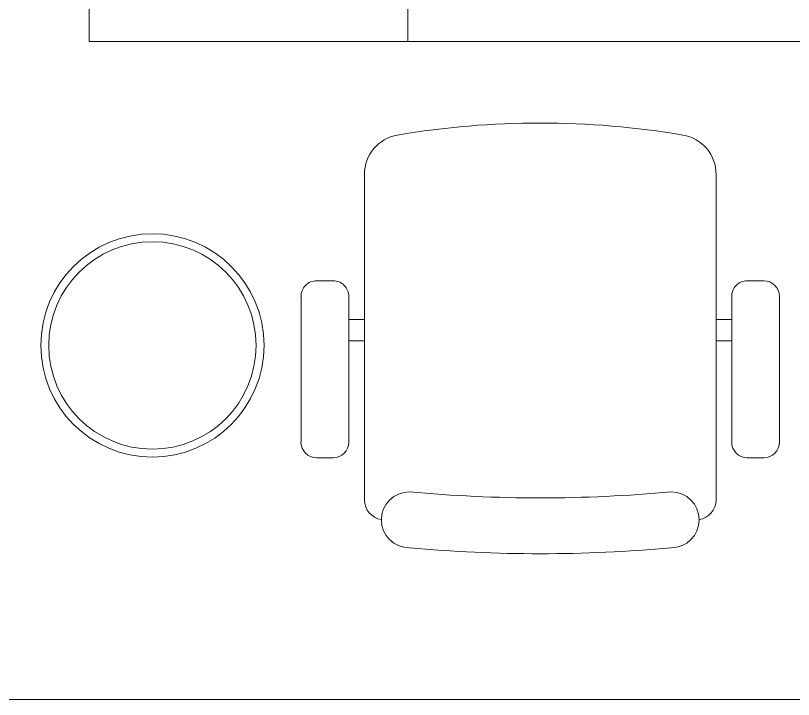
# Model space of a CAD drawing. Extents: x -234346 to 58427, y -132654 to -82394.
# Drawn here: x -99057 to -98081, y -97393 to -96535 of the extents above; entities that cross this region are included whole.
import ezdxf

# ---------------------------------------------------------------- set-up
doc = ezdxf.new("R2010")
doc.units = 0
doc.header["$LTSCALE"] = 8
doc.linetypes.add('HIDDEN', pattern=[9.525, 6.35, -3.175])
doc.layers.get('0').update_dxf_attribs({"color": 9, "lineweight": 5})
for name, color, linetype, lineweight in [('72_EGR_EQP_TAG', 9, 'Continuous', 5), ('LOADING', 9, 'Continuous', 5), ('NEW Wall', 9, 'Continuous', 5), ('Walls', 9, 'Continuous', 5)]:
    doc.layers.add(name, color=color, linetype=linetype, lineweight=lineweight)

# ---------------------------------------------------------------- blocks, each defined once
blk = doc.blocks.new('WM00001-P')
at = {"layer": 'LOADING'}
for radius in [0.14, 0.13]:
    blk.add_circle((0, 0), radius, dxfattribs=at)
blk = doc.blocks.new('*X17')
for p, q in [((5, 3), (5, 3)), ((5, 3), (5, 3)), ((5, 3), (5, 3)), ((5, 3), (5, 3)), ((5, 3), (5, 3)), ((5, 3), (5, 3)), ((5, 3), (5, 3)), ((5, 3), (5, 3)), ((5, 3), (5, 3)), ((5, 3), (5, 3)), ((5, 3), (5, 3)), ((5, 3), (5, 3)), ((5, 3), (5, 3)), ((5, 3), (5, 3)), ((5, 3), (5, 3)), ((5, 3), (5, 3)), ((5, 3), (5, 3)), ((5, 3), (5, 3)), ((5, 3), (5, 3)), ((5, 3), (5, 3)), ((5, 3), (5, 3)), ((5, 3), (5, 3)), ((5, 3), (5, 3)), ((5, 3), (5, 3)), ((5, 3), (5, 3)), ((5, 3), (5, 3)), ((5, 3), (5, 3)), ((5, 3), (5, 3)), ((5, 3), (5, 3)), ((5, 3), (5, 3)), ((5, 3), (5, 3)), ((5, 3), (5, 3)), ((5, 3), (5, 3)), ((5, 3), (5, 3)), ((5, 3), (5, 3)), ((5, 3), (5, 3)), ((5, 3), (5, 3)), ((5, 3), (5, 3)), ((5, 3), (5, 3)), ((5, 3), (5, 3)), ((5, 3), (5, 3)), ((5, 3), (5, 3)), ((5, 3), (5, 3)), ((5, 3), (5, 3)), ((5, 3), (5, 3)), ((5, 3), (5, 3)), ((5, 3), (5, 3)), ((5, 3), (5, 3)), ((5, 3), (5, 3)), ((5, 3), (5, 3)), ((5, 3), (5, 3)), ((5, 3), (5, 3)), ((5, 3), (5, 3)), ((5, 3), (5, 3)), ((5, 3), (5, 3)), ((5, 3), (5, 3)), ((5, 3), (5, 3)), ((5, 3), (5, 3)), ((5, 3), (5, 3)), ((5, 3), (5, 3)), ((5, 3), (5, 3)), ((5, 3), (5, 3)), ((5, 3), (5, 3)), ((5, 3), (5, 3)), ((5, 3), (5, 3)), ((5, 3), (5, 3)), ((6, 3), (5, 3)), ((5, 3), (5, 3)), ((6, 3), (5, 3)), ((5, 3), (5, 3)), ((6, 3), (5, 3)), ((5, 3), (5, 3)), ((6, 3), (5, 3)), ((5, 3), (5, 3)), ((5, 3), (5, 3)), ((5, 3), (5, 3)), ((5, 3), (5, 3)), ((5, 3), (5, 3)), ((5, 3), (5, 3)), ((5, 3), (5, 3)), ((5, 3), (5, 3)), ((5, 3), (5, 3)), ((5, 3), (5, 3)), ((5, 3), (5, 3)), ((5, 3), (5, 3)), ((5, 3), (5, 3)), ((5, 3), (5, 3)), ((5, 3), (5, 3)), ((5, 3), (5, 3)), ((5, 3), (5, 3)), ((5, 3), (5, 3)), ((5, 3), (5, 3)), ((5, 3), (5, 3)), ((5, 3), (5, 3)), ((5, 3), (5, 3)), ((5, 3), (5, 3)), ((6, 3), (6, 3)), ((6, 3), (6, 3)), ((6, 3), (6, 3)), ((6, 3), (6, 3)), ((6, 3), (6, 3)), ((6, 3), (6, 3)), ((6, 3), (6, 3)), ((6, 3), (6, 3)), ((6, 3), (6, 3)), ((6, 3), (6, 3)), ((6, 3), (6, 3)), ((6, 3), (6, 3)), ((6, 3), (6, 3)), ((6, 3), (6, 3)), ((6, 3), (6, 3)), ((6, 3), (6, 3)), ((6, 3), (6, 3)), ((6, 3), (6, 3)), ((6, 3), (6, 3)), ((6, 3), (6, 3)), ((6, 3), (6, 3)), ((6, 3), (6, 3)), ((6, 3), (6, 3)), ((6, 3), (6, 3)), ((6, 3), (6, 3)), ((6, 3), (6, 3)), ((6, 3), (6, 3)), ((6, 3), (6, 3)), ((6, 3), (6, 3)), ((6, 3), (6, 3)), ((6, 3), (6, 3)), ((6, 3), (6, 3)), ((6, 3), (6, 3)), ((6, 3), (6, 3)), ((6, 3), (6, 3)), ((6, 3), (6, 3)), ((6, 3), (6, 3)), ((6, 3), (6, 3)), ((6, 3), (6, 3)), ((6, 3), (6, 3)), ((6, 3), (6, 3)), ((6, 3), (6, 3)), ((6, 3), (6, 3)), ((6, 3), (6, 3)), ((6, 3), (6, 3)), ((6, 3), (6, 3)), ((6, 3), (6, 3)), ((6, 3), (6, 3)), ((6, 3), (6, 3)), ((6, 3), (6, 3)), ((6, 3), (6, 3)), ((6, 3), (6, 3)), ((6, 3), (6, 3)), ((6, 3), (6, 3)), ((6, 3), (6, 3)), ((6, 3), (6, 3)), ((6, 3), (6, 3)), ((6, 3), (6, 3)), ((6, 3), (6, 3)), ((6, 3), (6, 3)), ((6, 3), (6, 3)), ((6, 3), (6, 3)), ((6, 3), (6, 3)), ((6, 3), (6, 3)), ((6, 3), (6, 3)), ((6, 3), (6, 3)), ((6, 3), (6, 3)), ((6, 3), (6, 3)), ((6, 3), (6, 3)), ((6, 3), (6, 3)), ((6, 3), (6, 3)), ((6, 3), (6, 3)), ((6, 3), (6, 3)), ((6, 3), (6, 3)), ((6, 3), (6, 3)), ((6, 3), (6, 3)), ((6, 3), (6, 3)), ((6, 3), (6, 3)), ((6, 3), (6, 3)), ((6, 3), (6, 3)), ((6, 3), (6, 3)), ((6, 3), (6, 3)), ((6, 3), (6, 3)), ((6, 3), (6, 3)), ((6, 3), (6, 3)), ((6, 3), (6, 3)), ((6, 3), (6, 3)), ((6, 3), (6, 3)), ((6, 3), (6, 3)), ((6, 3), (6, 3)), ((6, 3), (6, 3)), ((6, 3), (6, 3)), ((6, 3), (6, 3)), ((6, 3), (6, 3)), ((6, 3), (6, 3)), ((6, 3), (6, 3)), ((6, 3), (6, 3)), ((6, 3), (6, 3)), ((6, 3), (6, 3)), ((6, 3), (6, 3)), ((6, 3), (6, 3)), ((6, 3), (6, 3)), ((6, 3), (6, 3)), ((6, 3), (6, 3)), ((6, 3), (6, 3)), ((6, 3), (6, 3)), ((6, 3), (6, 3)), ((6, 3), (6, 3)), ((6, 3), (6, 3)), ((6, 3), (6, 3)), ((6, 3), (6, 3)), ((6, 3), (6, 3)), ((6, 3), (6, 3)), ((6, 3), (6, 3)), ((6, 3), (6, 3)), ((6, 3), (6, 3)), ((6, 3), (6, 3)), ((6, 3), (6, 3)), ((6, 3), (6, 3)), ((6, 3), (6, 3)), ((6, 3), (6, 3)), ((6, 3), (6, 3)), ((6, 3), (6, 3)), ((6, 3), (6, 3)), ((6, 3), (6, 3)), ((6, 3), (6, 3)), ((6, 3), (6, 3)), ((6, 3), (6, 3)), ((6, 3), (6, 3)), ((6, 3), (6, 3)), ((6, 3), (6, 3)), ((6, 3), (6, 3)), ((6, 3), (6, 3)), ((6, 3), (6, 3)), ((6, 3), (6, 3)), ((6, 3), (6, 3)), ((6, 3), (6, 3)), ((6, 3), (6, 3)), ((6, 3), (6, 3)), ((6, 3), (6, 3)), ((6, 3), (6, 3)), ((6, 3), (6, 3)), ((6, 3), (6, 3)), ((6, 3), (6, 3)), ((6, 3), (6, 3)), ((6, 3), (6, 3)), ((6, 3), (6, 3)), ((6, 3), (6, 3)), ((6, 3), (6, 3)), ((6, 3), (6, 3)), ((6, 3), (6, 3)), ((6, 3), (6, 3)), ((6, 3), (6, 3)), ((6, 3), (6, 3)), ((6, 3), (6, 3)), ((6, 3), (6, 3)), ((6, 3), (6, 3)), ((6, 3), (6, 3)), ((6, 3), (6, 3)), ((6, 3), (6, 3)), ((6, 3), (6, 3)), ((6, 3), (6, 3)), ((6, 3), (6, 3)), ((6, 3), (6, 3)), ((6, 3), (6, 3)), ((6, 3), (6, 3)), ((6, 3), (6, 3)), ((6, 3), (6, 3)), ((6, 3), (6, 3)), ((6, 3), (6, 3)), ((6, 3), (6, 3)), ((6, 3), (6, 3)), ((6, 3), (6, 3)), ((6, 3), (6, 3)), ((6, 3), (6, 3)), ((6, 3), (6, 3)), ((6, 3), (6, 3)), ((6, 3), (6, 3)), ((6, 3), (6, 3)), ((6, 3), (6, 3)), ((6, 3), (6, 3)), ((6, 3), (6, 3)), ((6, 3), (6, 3)), ((6, 3), (6, 3)), ((6, 3), (6, 3)), ((6, 3), (6, 3)), ((6, 3), (6, 3)), ((6, 3), (6, 3)), ((6, 3), (6, 3)), ((6, 3), (6, 3)), ((6, 3), (6, 3)), ((6, 3), (6, 3)), ((6, 3), (6, 3)), ((6, 3), (6, 3)), ((6, 3), (6, 3)), ((6, 3), (6, 3)), ((6, 3), (6, 3)), ((6, 3), (6, 3)), ((6, 3), (6, 3)), ((6, 3), (6, 3)), ((6, 3), (6, 3)), ((6, 3), (6, 3)), ((6, 3), (6, 3)), ((6, 3), (6, 3)), ((6, 3), (5, 3)), ((6, 3), (5, 3)), ((6, 3), (5, 3)), ((6, 3), (5, 3)), ((6, 3), (5, 3)), ((6, 3), (6, 3)), ((6, 3), (6, 3)), ((6, 3), (6, 3)), ((6, 3), (6, 3)), ((6, 3), (6, 3)), ((6, 3), (6, 3)), ((6, 3), (6, 3)), ((6, 3), (6, 3)), ((6, 3), (6, 3)), ((6, 3), (6, 3)), ((6, 3), (6, 3)), ((6, 3), (6, 3)), ((6, 3), (6, 3)), ((6, 3), (6, 3)), ((6, 3), (6, 3)), ((6, 3), (6, 3)), ((6, 3), (6, 3)), ((6, 3), (6, 3)), ((6, 3), (6, 3)), ((6, 3), (6, 3)), ((6, 3), (6, 3)), ((6, 3), (6, 3)), ((6, 3), (6, 3)), ((6, 3), (6, 3)), ((6, 3), (6, 3)), ((6, 3), (6, 3)), ((6, 3), (6, 3)), ((6, 3), (6, 3)), ((6, 3), (6, 3)), ((6, 3), (6, 3)), ((6, 3), (6, 3)), ((6, 3), (6, 3)), ((6, 3), (6, 3)), ((6, 3), (6, 3)), ((6, 3), (6, 3)), ((6, 3), (6, 3)), ((6, 3), (6, 3)), ((6, 3), (6, 3)), ((6, 3), (6, 3)), ((6, 3), (6, 3)), ((6, 3), (6, 3)), ((6, 3), (6, 3)), ((6, 3), (6, 3)), ((6, 3), (6, 3)), ((6, 3), (6, 3)), ((6, 3), (6, 3)), ((6, 3), (6, 3)), ((6, 3), (6, 3)), ((6, 3), (6, 3)), ((6, 3), (6, 3)), ((6, 3), (6, 3)), ((6, 3), (6, 3)), ((6, 3), (6, 3)), ((6, 3), (6, 3)), ((6, 3), (6, 3)), ((6, 3), (6, 3)), ((6, 3), (6, 3)), ((6, 3), (6, 3)), ((6, 3), (6, 3)), ((6, 3), (6, 3)), ((6, 3), (6, 3)), ((6, 3), (6, 3)), ((6, 3), (6, 3)), ((6, 3), (6, 3)), ((6, 3), (6, 3)), ((6, 3), (6, 3)), ((6, 3), (6, 3)), ((6, 3), (6, 3)), ((6, 3), (6, 3)), ((6, 3), (6, 3)), ((6, 3), (6, 3)), ((6, 3), (6, 3)), ((6, 3), (6, 3)), ((6, 3), (6, 3)), ((6, 3), (6, 3)), ((6, 3), (6, 3)), ((6, 3), (6, 3)), ((6, 3), (6, 3)), ((6, 3), (6, 3)), ((6, 3), (6, 3)), ((6, 3), (6, 3)), ((6, 3), (6, 3)), ((6, 3), (6, 3)), ((6, 3), (6, 3)), ((6, 3), (6, 3)), ((6, 3), (6, 3)), ((6, 3), (6, 3)), ((6, 3), (6, 3)), ((6, 3), (6, 3)), ((6, 3), (6, 3)), ((6, 3), (6, 3)), ((6, 3), (6, 3)), ((6, 3), (6, 3)), ((6, 3), (6, 3)), ((6, 3), (6, 3)), ((6, 3), (6, 3)), ((6, 3), (6, 3)), ((6, 3), (6, 3)), ((6, 3), (6, 3)), ((6, 3), (6, 3)), ((6, 3), (6, 3)), ((6, 3), (6, 3)), ((6, 3), (6, 3)), ((6, 3), (6, 3)), ((6, 3), (6, 3)), ((6, 3), (6, 3)), ((6, 3), (6, 3)), ((6, 3), (6, 3)), ((6, 3), (6, 3)), ((6, 3), (6, 3)), ((6, 3), (6, 3)), ((6, 3), (6, 3)), ((6, 3), (6, 3)), ((6, 3), (6, 3)), ((6, 3), (6, 3)), ((6, 3), (6, 3)), ((6, 3), (6, 3)), ((6, 3), (6, 3)), ((6, 3), (6, 3)), ((6, 3), (6, 3)), ((6, 3), (6, 3)), ((6, 3), (6, 3)), ((6, 3), (6, 3)), ((6, 3), (6, 3)), ((6, 3), (6, 3)), ((6, 3), (6, 3)), ((6, 3), (6, 3)), ((6, 3), (6, 3)), ((6, 3), (6, 3)), ((6, 3), (6, 3)), ((6, 3), (6, 3)), ((6, 3), (6, 3)), ((6, 3), (6, 3)), ((6, 3), (6, 3)), ((6, 3), (6, 3)), ((6, 3), (6, 3)), ((6, 3), (6, 3)), ((6, 3), (6, 3)), ((6, 3), (6, 3)), ((6, 3), (6, 3)), ((6, 3), (6, 3)), ((6, 3), (6, 3)), ((6, 3), (6, 3)), ((6, 3), (6, 3)), ((6, 3), (6, 3)), ((6, 3), (6, 3)), ((6, 3), (6, 3)), ((6, 3), (6, 3)), ((6, 3), (6, 3)), ((6, 3), (6, 3)), ((6, 3), (6, 3)), ((6, 3), (6, 3)), ((6, 3), (6, 3)), ((6, 3), (6, 3)), ((6, 3), (6, 3)), ((6, 3), (6, 3)), ((6, 3), (6, 3)), ((6, 3), (6, 3)), ((6, 3), (6, 3)), ((6, 3), (6, 3)), ((6, 3), (6, 3)), ((6, 3), (6, 3)), ((6, 3), (6, 3)), ((6, 3), (6, 3)), ((6, 3), (6, 3)), ((6, 3), (6, 3)), ((6, 3), (6, 3)), ((6, 3), (6, 3)), ((6, 3), (6, 3)), ((6, 3), (6, 3)), ((6, 3), (6, 3)), ((6, 3), (6, 3)), ((6, 3), (6, 3)), ((6, 3), (6, 3)), ((6, 3), (6, 3)), ((6, 3), (6, 3)), ((6, 3), (6, 3)), ((6, 3), (6, 3)), ((6, 3), (6, 3)), ((6, 3), (6, 3)), ((6, 3), (6, 3)), ((6, 3), (6, 3)), ((6, 3), (6, 3)), ((6, 3), (6, 3)), ((6, 3), (6, 3)), ((6, 3), (6, 3)), ((6, 3), (6, 3)), ((6, 3), (6, 3)), ((6, 3), (6, 3)), ((6, 3), (6, 3)), ((6, 3), (6, 3)), ((6, 3), (6, 3)), ((6, 3), (6, 3)), ((6, 3), (6, 3)), ((6, 3), (6, 3)), ((6, 3), (6, 3)), ((6, 3), (6, 3)), ((6, 3), (6, 3)), ((6, 3), (6, 3)), ((6, 3), (6, 3)), ((6, 3), (6, 3)), ((6, 3), (6, 3)), ((6, 3), (6, 3)), ((6, 3), (6, 3)), ((6, 3), (6, 3)), ((6, 3), (6, 3)), ((6, 3), (6, 3)), ((6, 3), (6, 3)), ((6, 3), (6, 3)), ((6, 3), (6, 3)), ((6, 3), (6, 3)), ((6, 3), (6, 3)), ((6, 3), (6, 3)), ((6, 3), (6, 3)), ((6, 3), (6, 3)), ((6, 3), (6, 3)), ((6, 3), (6, 3)), ((6, 3), (6, 3)), ((6, 3), (6, 3)), ((6, 3), (6, 3)), ((6, 3), (6, 3)), ((6, 3), (6, 3)), ((6, 3), (6, 3)), ((6, 3), (6, 3)), ((6, 3), (6, 3)), ((6, 3), (6, 3)), ((6, 3), (6, 3)), ((6, 3), (6, 3)), ((6, 3), (6, 3)), ((6, 3), (6, 3)), ((6, 3), (6, 3)), ((6, 3), (6, 3)), ((6, 3), (6, 3)), ((6, 3), (6, 3)), ((6, 3), (6, 3)), ((6, 3), (6, 3)), ((6, 3), (6, 3)), ((6, 3), (6, 3)), ((6, 3), (6, 3)), ((6, 3), (6, 3)), ((6, 3), (6, 3)), ((6, 3), (6, 3)), ((6, 3), (6, 3)), ((6, 3), (6, 3)), ((6, 3), (6, 3)), ((6, 3), (6, 3)), ((6, 3), (6, 3)), ((6, 3), (6, 3)), ((6, 3), (6, 3)), ((6, 3), (6, 3)), ((6, 3), (6, 3)), ((6, 3), (6, 3)), ((6, 3), (6, 3)), ((6, 3), (6, 3)), ((6, 3), (6, 3)), ((6, 3), (6, 3)), ((6, 3), (6, 3)), ((6, 3), (6, 3)), ((6, 3), (6, 3)), ((6, 3), (6, 3)), ((6, 3), (6, 3)), ((6, 3), (6, 3)), ((6, 3), (6, 3)), ((6, 3), (6, 3)), ((6, 3), (6, 3)), ((6, 3), (6, 3)), ((6, 3), (6, 3)), ((6, 3), (6, 3)), ((6, 3), (6, 3)), ((6, 3), (6, 3)), ((6, 3), (6, 3)), ((6, 3), (6, 3)), ((6, 3), (6, 3)), ((6, 3), (6, 3)), ((6, 3), (6, 3)), ((6, 3), (6, 3)), ((6, 3), (6, 3)), ((6, 3), (6, 3)), ((6, 3), (6, 3)), ((6, 3), (6, 3)), ((6, 3), (6, 3)), ((6, 3), (6, 3)), ((6, 3), (6, 3)), ((6, 3), (6, 3)), ((6, 3), (6, 3)), ((6, 3), (6, 3)), ((6, 3), (6, 3)), ((6, 3), (6, 3)), ((6, 3), (6, 3)), ((6, 3), (6, 3)), ((6, 3), (6, 3)), ((6, 3), (6, 3)), ((6, 3), (6, 3)), ((6, 3), (6, 3)), ((6, 3), (6, 3)), ((6, 3), (6, 3)), ((6, 3), (6, 3)), ((6, 3), (6, 3)), ((6, 3), (6, 3)), ((6, 3), (6, 3)), ((6, 3), (6, 3)), ((6, 3), (6, 3)), ((6, 3), (6, 3)), ((6, 3), (6, 3)), ((6, 3), (6, 3)), ((6, 3), (6, 3)), ((6, 3), (6, 3)), ((6, 3), (6, 3)), ((6, 3), (6, 3)), ((6, 3), (6, 3)), ((6, 3), (6, 3)), ((6, 3), (6, 3)), ((6, 3), (6, 3)), ((6, 3), (6, 3)), ((6, 3), (6, 3)), ((6, 3), (6, 3)), ((6, 3), (6, 3))]:
    blk.add_line(p, q)
blk = doc.blocks.new('*X18')
for p, q in [((13, 1), (13, 1)), ((13, 1), (13, 1)), ((13, 1), (13, 1)), ((13, 1), (13, 1)), ((13, 1), (13, 1)), ((13, 1), (13, 1)), ((13, 1), (13, 1)), ((13, 1), (13, 1)), ((13, 1), (13, 1)), ((13, 1), (13, 1)), ((13, 1), (13, 1)), ((13, 1), (13, 1)), ((13, 1), (13, 1)), ((13, 1), (13, 1)), ((13, 1), (13, 1)), ((13, 1), (14, 1)), ((13, 1), (14, 1)), ((13, 1), (14, 1)), ((13, 1), (13, 1)), ((13, 1), (13, 1)), ((13, 1), (13, 1)), ((13, 1), (13, 1)), ((13, 1), (13, 1)), ((13, 1), (13, 1)), ((13, 1), (13, 1)), ((13, 1), (13, 1)), ((13, 1), (13, 1)), ((13, 1), (13, 1)), ((13, 1), (13, 1)), ((13, 1), (13, 1)), ((13, 1), (13, 1)), ((13, 1), (13, 1)), ((13, 1), (13, 1)), ((13, 1), (13, 1)), ((13, 1), (13, 1)), ((13, 1), (13, 1)), ((13, 1), (13, 1)), ((13, 1), (13, 1)), ((13, 1), (13, 1)), ((13, 1), (13, 1)), ((13, 1), (13, 1)), ((13, 1), (13, 1)), ((13, 1), (13, 1)), ((13, 1), (13, 1)), ((13, 1), (13, 1)), ((13, 1), (13, 1)), ((13, 1), (13, 1)), ((13, 1), (13, 1)), ((13, 1), (13, 1)), ((13, 1), (13, 1)), ((13, 1), (13, 1)), ((13, 1), (13, 1)), ((13, 1), (13, 1)), ((13, 1), (13, 1)), ((13, 1), (13, 1)), ((13, 1), (13, 1)), ((13, 1), (13, 1)), ((13, 1), (13, 1)), ((13, 1), (13, 1)), ((13, 1), (13, 1)), ((13, 1), (13, 1)), ((13, 1), (13, 1)), ((13, 1), (13, 1)), ((13, 1), (13, 1)), ((13, 1), (13, 1)), ((13, 1), (13, 1)), ((13, 1), (13, 1)), ((13, 1), (13, 1)), ((13, 1), (13, 1)), ((13, 1), (13, 1)), ((13, 1), (13, 1)), ((13, 1), (13, 1)), ((13, 1), (13, 1)), ((13, 1), (13, 1)), ((13, 1), (13, 1)), ((13, 1), (13, 1)), ((13, 1), (13, 1)), ((13, 1), (13, 1)), ((13, 1), (13, 1)), ((13, 1), (13, 1)), ((13, 1), (13, 1)), ((13, 1), (13, 1)), ((13, 1), (13, 1)), ((13, 1), (13, 1)), ((13, 1), (13, 1)), ((13, 1), (13, 1)), ((13, 1), (13, 1)), ((13, 1), (13, 1)), ((13, 1), (13, 1)), ((13, 1), (13, 1)), ((13, 1), (13, 1)), ((13, 1), (13, 1)), ((13, 1), (13, 1)), ((13, 1), (13, 1)), ((13, 1), (13, 1)), ((13, 1), (13, 1)), ((13, 1), (13, 1)), ((13, 1), (13, 1)), ((13, 1), (13, 1)), ((13, 1), (13, 1)), ((13, 1), (13, 1)), ((13, 1), (13, 1)), ((13, 1), (13, 1)), ((13, 1), (13, 1)), ((13, 1), (13, 1)), ((13, 1), (13, 1)), ((13, 1), (13, 1)), ((13, 1), (13, 1)), ((13, 1), (13, 1)), ((13, 1), (13, 1)), ((13, 1), (13, 1)), ((13, 1), (13, 1)), ((13, 1), (13, 1)), ((13, 1), (13, 1)), ((13, 1), (13, 1)), ((13, 1), (13, 1)), ((13, 1), (13, 1)), ((13, 1), (13, 1)), ((13, 1), (13, 1)), ((13, 1), (13, 1)), ((13, 1), (13, 1)), ((13, 1), (13, 1)), ((13, 1), (13, 1)), ((13, 1), (14, 1)), ((13, 0), (13, 0)), ((13, 0), (13, 0)), ((13, 0), (13, 0)), ((13, 0), (13, 0)), ((13, 0), (13, 0)), ((13, 0), (13, 0)), ((13, 0), (13, 0)), ((13, 0), (13, 0)), ((13, 0), (13, 0)), ((13, 0), (13, 0)), ((13, 0), (13, 0)), ((13, 0), (13, 0)), ((13, 0), (13, 0)), ((13, 0), (13, 0)), ((13, 0), (13, 0)), ((13, 0), (13, 0)), ((13, 0), (13, 0)), ((13, 0), (13, 0)), ((13, 0), (13, 0)), ((13, 0), (13, 0)), ((13, 0), (13, 0)), ((13, 0), (13, 0)), ((13, 0), (13, 0)), ((13, 0), (13, 0)), ((13, 0), (13, 0)), ((13, 0), (13, 0)), ((13, 0), (13, 0)), ((13, 0), (13, 0)), ((13, 0), (13, 0)), ((13, 0), (13, 0)), ((13, 0), (13, 0)), ((13, 0), (13, 0)), ((13, 0), (13, 0)), ((13, 0), (13, 0)), ((13, 0), (13, 0)), ((13, 0), (13, 0)), ((13, 0), (13, 0)), ((13, 0), (13, 0)), ((13, 0), (13, 0)), ((13, 0), (13, 0)), ((13, 0), (13, 0)), ((13, 0), (13, 0)), ((13, 0), (13, 0)), ((13, 0), (13, 0)), ((13, 0), (13, 0)), ((13, 0), (13, 0)), ((13, 0), (13, 0)), ((13, 0), (13, 0)), ((13, 0), (14, 0)), ((13, 0), (14, 0)), ((13, 0), (13, 0)), ((13, 0), (14, 0)), ((14, 1), (14, 1)), ((14, 1), (14, 1)), ((14, 1), (14, 1)), ((14, 1), (14, 1)), ((14, 1), (14, 1)), ((14, 1), (14, 1)), ((14, 1), (14, 1)), ((14, 1), (14, 1)), ((14, 1), (14, 1)), ((14, 1), (14, 1)), ((14, 1), (14, 1)), ((14, 1), (14, 1)), ((14, 1), (14, 1)), ((14, 1), (14, 1)), ((14, 1), (14, 1)), ((14, 1), (14, 1)), ((14, 1), (14, 1)), ((14, 1), (14, 1)), ((14, 1), (14, 1)), ((14, 1), (14, 1)), ((14, 1), (14, 1)), ((14, 1), (14, 1)), ((14, 1), (14, 1)), ((14, 1), (14, 1)), ((14, 1), (14, 1)), ((14, 1), (14, 1)), ((14, 1), (14, 1)), ((14, 1), (14, 1)), ((14, 1), (14, 1)), ((14, 1), (14, 1)), ((14, 1), (14, 1)), ((14, 1), (14, 1)), ((14, 1), (14, 1)), ((14, 1), (14, 1)), ((14, 1), (14, 1)), ((14, 1), (14, 1)), ((14, 1), (14, 1)), ((14, 1), (14, 1)), ((14, 1), (14, 1)), ((14, 1), (14, 1)), ((14, 1), (14, 1)), ((14, 1), (14, 1)), ((14, 1), (14, 1)), ((14, 1), (14, 1)), ((14, 1), (14, 1)), ((14, 1), (14, 1)), ((14, 1), (14, 1)), ((14, 1), (14, 1)), ((14, 1), (14, 1)), ((14, 1), (14, 1)), ((14, 1), (14, 1)), ((14, 1), (14, 1)), ((14, 1), (14, 1)), ((14, 1), (14, 1)), ((14, 1), (14, 1)), ((14, 1), (14, 1)), ((14, 1), (14, 1)), ((14, 1), (14, 1)), ((14, 1), (14, 1)), ((14, 1), (14, 1)), ((14, 1), (14, 1)), ((14, 1), (14, 1)), ((14, 1), (14, 1)), ((14, 1), (14, 1)), ((14, 1), (14, 1)), ((14, 1), (14, 1)), ((14, 1), (14, 1)), ((14, 1), (14, 1)), ((14, 1), (14, 1)), ((14, 1), (14, 1)), ((14, 1), (14, 1)), ((14, 1), (14, 1)), ((14, 1), (14, 1)), ((14, 1), (14, 1)), ((14, 1), (14, 1)), ((14, 1), (14, 1)), ((14, 1), (14, 1)), ((14, 1), (14, 1)), ((14, 1), (14, 1)), ((14, 1), (14, 1)), ((14, 1), (14, 1)), ((14, 1), (14, 1)), ((14, 1), (14, 1)), ((14, 1), (14, 1)), ((14, 1), (14, 1)), ((14, 1), (14, 1)), ((14, 1), (14, 1)), ((14, 1), (14, 1)), ((14, 1), (14, 1)), ((14, 1), (14, 1)), ((14, 1), (14, 1)), ((14, 1), (14, 1)), ((14, 1), (14, 1)), ((14, 1), (14, 1)), ((14, 0), (14, 0)), ((14, 0), (14, 0)), ((14, 0), (14, 0)), ((14, 0), (14, 0)), ((14, 0), (14, 0)), ((14, 0), (14, 0)), ((14, 0), (14, 0)), ((14, 0), (14, 0)), ((14, 0), (14, 0)), ((14, 0), (14, 0)), ((14, 0), (14, 0)), ((14, 0), (14, 0)), ((14, 0), (14, 0)), ((14, 0), (14, 0)), ((14, 0), (14, 0)), ((14, 0), (14, 0)), ((14, 0), (14, 0)), ((14, 0), (14, 0)), ((14, 0), (14, 0)), ((14, 0), (14, 0)), ((14, 0), (14, 0)), ((14, 0), (14, 0)), ((14, 0), (14, 0)), ((14, 0), (14, 0)), ((14, 0), (14, 0)), ((14, 0), (14, 0)), ((14, 0), (14, 0)), ((14, 0), (14, 0)), ((14, 0), (14, 0)), ((14, 0), (14, 0)), ((14, 0), (14, 0)), ((14, 0), (14, 0)), ((14, 0), (14, 0)), ((14, 0), (14, 0)), ((14, 0), (14, 0)), ((14, 0), (14, 0)), ((14, 0), (14, 0)), ((14, 0), (14, 0)), ((14, 0), (14, 0)), ((14, 0), (14, 0)), ((14, 0), (14, 0)), ((14, 0), (14, 0)), ((14, 0), (14, 0)), ((14, 0), (14, 0)), ((14, 0), (14, 0)), ((14, 0), (14, 0)), ((14, 0), (14, 0)), ((14, 0), (14, 0)), ((13, 0), (13, 0)), ((13, 0), (14, 0)), ((13, 0), (13, 0)), ((13, 0), (14, 0)), ((13, 0), (13, 0)), ((13, 0), (14, 0)), ((13, 0), (13, 0)), ((13, 0), (13, 0)), ((13, 0), (13, 0)), ((13, 0), (13, 0)), ((13, 0), (14, 0)), ((13, 0), (13, 0)), ((13, 0), (14, 0)), ((13, 0), (13, 0)), ((13, 0), (14, 0)), ((13, 0), (13, 0)), ((13, 0), (14, 0)), ((13, 0), (13, 0)), ((13, 0), (14, 0)), ((13, 0), (13, 0)), ((13, 0), (14, 0)), ((13, 0), (13, 0)), ((13, 0), (14, 0)), ((13, 0), (13, 0)), ((13, 0), (13, 0)), ((13, 0), (13, 0)), ((13, 0), (14, 0)), ((13, 0), (13, 0)), ((13, 0), (14, 0)), ((13, 0), (13, 0)), ((13, 0), (14, 0)), ((13, 0), (13, 0)), ((13, 0), (14, 0)), ((13, 0), (13, 0)), ((13, 0), (13, 0)), ((13, 0), (13, 0)), ((13, 0), (13, 0)), ((13, 0), (13, 0)), ((13, 0), (13, 0)), ((13, 0), (13, 0)), ((13, 0), (13, 0)), ((13, 0), (13, 0)), ((13, 0), (13, 0)), ((13, 0), (13, 0)), ((13, 0), (13, 0)), ((13, 0), (13, 0)), ((13, 0), (13, 0)), ((13, 0), (13, 0)), ((13, 0), (13, 0)), ((13, 0), (13, 0)), ((13, 0), (13, 0)), ((13, 0), (13, 0)), ((13, 0), (13, 0)), ((13, 0), (13, 0)), ((13, 0), (13, 0)), ((13, 0), (13, 0)), ((13, 0), (13, 0)), ((13, 0), (13, 0)), ((13, 0), (13, 0)), ((13, 0), (13, 0)), ((13, 0), (13, 0)), ((13, 0), (13, 0)), ((13, 0), (13, 0)), ((13, 0), (13, 0)), ((13, -1), (13, -1)), ((13, -1), (13, -1)), ((13, -1), (13, -1)), ((13, -1), (13, -1)), ((13, -1), (13, -1)), ((13, -1), (14, -1)), ((13, -1), (13, -1)), ((14, 0), (14, 0)), ((14, 0), (14, 0)), ((14, 0), (14, 0)), ((14, 0), (14, 0)), ((14, 0), (14, 0)), ((14, 0), (14, 0)), ((14, 0), (14, 0)), ((14, 0), (14, 0)), ((14, 0), (14, 0)), ((14, 0), (14, 0)), ((14, 0), (14, 0)), ((14, 0), (14, 0)), ((14, 0), (14, 0)), ((14, 0), (14, 0)), ((14, 0), (14, 0)), ((13, 0), (14, 0)), ((14, 0), (14, 0)), ((14, 0), (14, 0)), ((14, 0), (14, 0)), ((14, 0), (14, 0)), ((14, 0), (14, 0)), ((14, 0), (14, 0)), ((14, 0), (14, 0)), ((14, 0), (14, 0)), ((14, 0), (14, 0)), ((14, 0), (14, 0)), ((14, 0), (14, 0)), ((14, 0), (14, 0)), ((14, 0), (14, 0)), ((14, 0), (14, 0)), ((14, 0), (14, 0)), ((14, 0), (14, 0)), ((14, 0), (14, 0)), ((14, 0), (14, 0)), ((14, 0), (14, 0)), ((14, 0), (14, 0)), ((14, 0), (14, 0)), ((14, 0), (14, 0)), ((14, 0), (14, 0)), ((14, 0), (14, 0)), ((14, 0), (14, 0)), ((14, 0), (14, 0)), ((14, 0), (14, 0)), ((14, 0), (14, 0)), ((14, 0), (14, 0)), ((14, 0), (14, 0)), ((14, 0), (14, 0)), ((14, 0), (14, 0)), ((14, 0), (14, 0)), ((14, 0), (14, 0)), ((14, -1), (14, -1)), ((14, -1), (14, -1)), ((14, -1), (14, -1)), ((14, -1), (14, -1)), ((14, -1), (14, -1))]:
    blk.add_line(p, q)
blk = doc.blocks.new('GF21018-P')
for p, q in [((-0.2207, 0.47563), (-0.2207, 0.0675)), ((0.22049, 0.47563), (0.22049, 0.0675)), ((-0.2806, 0.34221), (-0.25983, 0.34221)), ((0.25963, 0.34221), (0.2804, 0.34221)), ((-0.30021, 0.32259), (-0.30021, 0.14)), ((-0.24021, 0.32259), (-0.24021, 0.14)), ((0.24001, 0.32259), (0.24001, 0.14)), ((0.30001, 0.32259), (0.30001, 0.14)), ((-0.24021, 0.29372), (-0.2207, 0.29372)), ((0.22049, 0.29372), (0.24001, 0.29372)), ((-0.24021, 0.26708), (-0.2207, 0.26708)), ((0.22049, 0.26708), (0.24001, 0.26708)), ((-0.2806, 0.12039), (-0.25983, 0.12039)), ((0.25963, 0.12039), (0.2804, 0.12039))]:
    blk.add_line(p, q)
for points in [[(0.24001, 0.29372), (0.24001, 0.29372), (0.24001, 0.29372), (0.24001, 0.29372), (0.24001, 0.29372), (0.24001, 0.29372), (0.24001, 0.29372), (0.24001, 0.29372), (0.24001, 0.29372), (0.24001, 0.29372), (0.24001, 0.29372), (0.24001, 0.29372), (0.24001, 0.29372), (0.24001, 0.29372), (0.24001, 0.29372), (0.24001, 0.29372), (0.24001, 0.29372), (0.24001, 0.29372), (0.24001, 0.29372), (0.24001, 0.29372), (0.24001, 0.29372), (0.24001, 0.29372), (0.24001, 0.29372), (0.24001, 0.29372), (0.24001, 0.29372), (0.24001, 0.29372), (0.24001, 0.29372), (0.24001, 0.29372), (0.24001, 0.29372), (0.24001, 0.29372), (0.24001, 0.29372), (0.24001, 0.29372), (0.24001, 0.29372), (0.24001, 0.29372), (0.24001, 0.29372), (0.24001, 0.29372), (0.24001, 0.29372), (0.24001, 0.29372), (0.24001, 0.29372), (0.24001, 0.29372), (0.24001, 0.29372), (0.24001, 0.29372), (0.24001, 0.29372), (0.24001, 0.29372), (0.24001, 0.29372), (0.24001, 0.29372), (0.24001, 0.29372), (0.24001, 0.29372), (0.24001, 0.29372), (0.24001, 0.29372), (0.24001, 0.29372), (0.24001, 0.29372), (0.24001, 0.29372), (0.24001, 0.29372), (0.24001, 0.29372), (0.24001, 0.29372), (0.24001, 0.29372), (0.24001, 0.29372), (0.24001, 0.29372), (0.24001, 0.29372), (0.24001, 0.29372), (0.24001, 0.29372), (0.24001, 0.29372), (0.24001, 0.29372), (0.24001, 0.29372), (0.24001, 0.29372), (0.24001, 0.29372), (0.24001, 0.29372), (0.24001, 0.29372), (0.24001, 0.29372), (0.24001, 0.29372), (0.24001, 0.29372), (0.24001, 0.29372), (0.24001, 0.29372), (0.24001, 0.29372), (0.24001, 0.29372), (0.24001, 0.29372), (0.24001, 0.29372), (0.24001, 0.29372), (0.24001, 0.29372), (0.24001, 0.29372), (0.24001, 0.29372), (0.24001, 0.29372), (0.24001, 0.29372), (0.24001, 0.29372), (0.24001, 0.29372), (0.24001, 0.29372), (0.24001, 0.29372), (0.24001, 0.29372), (0.24001, 0.29372), (0.24001, 0.29372), (0.24001, 0.29372), (0.24001, 0.29372), (0.24001, 0.29372), (0.24001, 0.29372), (0.24001, 0.29372), (0.24001, 0.29372), (0.24001, 0.29372), (0.24001, 0.29372), (0.24001, 0.29372), (0.24001, 0.29372), (0.24001, 0.29372), (0.24001, 0.29372), (0.24001, 0.29372), (0.24001, 0.29372), (0.24001, 0.29372), (0.24001, 0.29372), (0.24001, 0.29372), (0.24001, 0.29372), (0.24001, 0.29372), (0.24001, 0.29372), (0.24001, 0.29372), (0.24001, 0.29372), (0.24001, 0.29372), (0.24001, 0.29372), (0.24001, 0.29372), (0.24001, 0.29372), (0.24001, 0.29372), (0.24001, 0.29372), (0.24001, 0.29372), (0.24001, 0.29372), (0.24001, 0.29372), (0.24001, 0.29372), (0.24001, 0.29372), (0.24001, 0.29372), (0.24001, 0.29372), (0.24001, 0.29372), (0.24001, 0.29372), (0.24001, 0.29372), (0.24001, 0.29372), (0.24001, 0.29372), (0.24001, 0.29372), (0.24001, 0.29372), (0.24001, 0.29372), (0.24001, 0.29372), (0.24001, 0.29372), (0.24001, 0.29372), (0.24001, 0.29372), (0.24001, 0.29372), (0.24001, 0.29372), (0.24001, 0.29372), (0.24001, 0.29372), (0.24001, 0.29372), (0.24001, 0.29372), (0.24001, 0.29372), (0.24001, 0.29372), (0.24001, 0.29372), (0.24001, 0.29372), (0.24001, 0.29372), (0.24001, 0.29372), (0.24001, 0.29372), (0.24001, 0.29372), (0.24001, 0.29372), (0.24001, 0.29372), (0.24001, 0.29372), (0.24001, 0.29372), (0.24001, 0.29372), (0.24001, 0.29372), (0.24001, 0.29372), (0.24001, 0.29372), (0.24001, 0.29372), (0.24001, 0.29372), (0.24001, 0.29372), (0.24001, 0.29372), (0.24001, 0.29372), (0.24001, 0.29372), (0.24001, 0.29372), (0.24001, 0.29372), (0.24001, 0.29372), (0.24001, 0.29372), (0.24001, 0.29372), (0.24001, 0.29372), (0.24001, 0.29372), (0.24001, 0.29372), (0.24001, 0.29372), (0.24001, 0.29372), (0.24001, 0.29372), (0.24001, 0.29372), (0.24001, 0.29372), (0.24001, 0.29372), (0.24001, 0.29372), (0.24001, 0.29372), (0.24001, 0.29372), (0.24001, 0.29372), (0.24001, 0.29372), (0.24001, 0.29372), (0.24001, 0.29372), (0.24001, 0.29372), (0.24001, 0.29372), (0.24001, 0.29372), (0.24001, 0.29372), (0.24001, 0.29372), (0.24001, 0.29372), (0.24001, 0.29372), (0.24001, 0.29372), (0.24001, 0.29372), (0.24001, 0.29372), (0.24001, 0.29372), (0.24001, 0.29372), (0.24001, 0.29372), (0.24001, 0.29372), (0.24001, 0.29372), (0.24001, 0.29372), (0.24001, 0.29372), (0.24001, 0.29372), (0.24001, 0.29372), (0.24001, 0.29372), (0.24001, 0.29372), (0.24001, 0.29372), (0.24001, 0.29372), (0.24001, 0.29372), (0.24001, 0.29372), (0.24001, 0.29372), (0.24001, 0.29372), (0.24001, 0.29372), (0.24001, 0.29372), (0.24001, 0.29372), (0.24001, 0.29372), (0.24001, 0.29372), (0.24001, 0.29372), (0.24001, 0.29372), (0.24001, 0.29372), (0.24001, 0.29372), (0.24001, 0.29372), (0.24001, 0.29372), (0.24001, 0.29372), (0.24001, 0.29372), (0.24001, 0.29372), (0.24001, 0.29372), (0.24001, 0.29372), (0.24001, 0.29372), (0.24001, 0.29372), (0.24001, 0.29372), (0.24001, 0.29372), (0.24001, 0.29372), (0.24001, 0.29372), (0.24001, 0.29372), (0.24001, 0.29372), (0.24001, 0.29372), (0.24001, 0.29372), (0.24001, 0.29372), (0.24001, 0.29372), (0.24001, 0.29372), (0.24001, 0.29372), (0.24001, 0.29372), (0.24001, 0.29372), (0.24001, 0.29372), (0.24001, 0.29372), (0.24001, 0.29372), (0.24001, 0.29372), (0.24001, 0.29372), (0.24001, 0.29372), (0.24001, 0.29372), (0.24001, 0.29372), (0.24001, 0.29372), (0.24001, 0.29372), (0.24001, 0.29372), (0.24001, 0.29372), (0.24001, 0.29372), (0.24001, 0.29372), (0.24001, 0.29372), (0.24001, 0.29372), (0.24001, 0.29372), (0.24001, 0.29372), (0.24001, 0.29372), (0.24001, 0.29372), (0.24001, 0.29372), (0.24001, 0.29372), (0.24001, 0.29372), (0.24001, 0.29372), (0.24001, 0.29372), (0.24001, 0.29372), (0.24001, 0.29372), (0.24001, 0.29372), (0.24001, 0.29372), (0.24001, 0.29372), (0.24001, 0.29372)], [(0.24001, 0.29372), (0.24001, 0.29372), (0.24001, 0.29372), (0.24001, 0.29372), (0.24001, 0.29372), (0.24001, 0.29372), (0.24001, 0.29372), (0.24001, 0.29372), (0.24001, 0.29372), (0.24001, 0.29372), (0.24001, 0.29372), (0.24001, 0.29372), (0.24001, 0.29372), (0.24001, 0.29372), (0.24001, 0.29372), (0.24001, 0.29372), (0.24001, 0.29372), (0.24001, 0.29372), (0.24001, 0.29372), (0.24001, 0.29372), (0.24001, 0.29372), (0.24001, 0.29372), (0.24001, 0.29372), (0.24001, 0.29372), (0.24001, 0.29372), (0.24001, 0.29372), (0.24001, 0.29372), (0.24001, 0.29372), (0.24001, 0.29372), (0.24001, 0.29372), (0.24001, 0.29372), (0.24001, 0.29372), (0.24001, 0.29372), (0.24001, 0.29372), (0.24001, 0.29372), (0.24001, 0.29372), (0.24001, 0.29372), (0.24001, 0.29372), (0.24001, 0.29372), (0.24001, 0.29372), (0.24001, 0.29372), (0.24001, 0.29372), (0.24001, 0.29372), (0.24001, 0.29372), (0.24001, 0.29372), (0.24001, 0.29372), (0.24001, 0.29372), (0.24001, 0.29372), (0.24001, 0.29372), (0.24001, 0.29372), (0.24001, 0.29372), (0.24001, 0.29372), (0.24001, 0.29372), (0.24001, 0.29372), (0.24001, 0.29372), (0.24001, 0.29372), (0.24001, 0.29372), (0.24001, 0.29372), (0.24001, 0.29372), (0.24001, 0.29372), (0.24001, 0.29372), (0.24001, 0.29372), (0.24001, 0.29372), (0.24001, 0.29372), (0.24001, 0.29372), (0.24001, 0.29372), (0.24001, 0.29372), (0.24001, 0.29372), (0.24001, 0.29372), (0.24001, 0.29372), (0.24001, 0.29372), (0.24001, 0.29372), (0.24001, 0.29372), (0.24001, 0.29372), (0.24001, 0.29372), (0.24001, 0.29372), (0.24001, 0.29372), (0.24001, 0.29372), (0.24001, 0.29372), (0.24001, 0.29372), (0.24001, 0.29372), (0.24001, 0.29372), (0.24001, 0.29372), (0.24001, 0.29372), (0.24001, 0.29372), (0.24001, 0.29372), (0.24001, 0.29372), (0.24001, 0.29372), (0.24001, 0.29372), (0.24001, 0.29372), (0.24001, 0.29372), (0.24001, 0.29372), (0.24001, 0.29372), (0.24001, 0.29372), (0.24001, 0.29372), (0.24001, 0.29372), (0.24001, 0.29372), (0.24001, 0.29372), (0.24001, 0.29372), (0.24001, 0.29372), (0.24001, 0.29372), (0.24001, 0.29372), (0.24001, 0.29372), (0.24001, 0.29372), (0.24001, 0.29372), (0.24001, 0.29372), (0.24001, 0.29372), (0.24001, 0.29372), (0.24001, 0.29372), (0.24001, 0.29372), (0.24001, 0.29372), (0.24001, 0.29372), (0.24001, 0.29372), (0.24001, 0.29372), (0.24001, 0.29372), (0.24001, 0.29372), (0.24001, 0.29372), (0.24001, 0.29372), (0.24001, 0.29372), (0.24001, 0.29372), (0.24001, 0.29372), (0.24001, 0.29372), (0.24001, 0.29372), (0.24001, 0.29372), (0.24001, 0.29372), (0.24001, 0.29372), (0.24001, 0.29372), (0.24001, 0.29372), (0.24001, 0.29372), (0.24001, 0.29372), (0.24001, 0.29372), (0.24001, 0.29372), (0.24001, 0.29372), (0.24001, 0.29372), (0.24001, 0.29372), (0.24001, 0.29372), (0.24001, 0.29372), (0.24001, 0.29372), (0.24001, 0.29372), (0.24001, 0.29372), (0.24001, 0.29372), (0.24001, 0.29372), (0.24001, 0.29372), (0.24001, 0.29372), (0.24001, 0.29372), (0.24001, 0.29372), (0.24001, 0.29372), (0.24001, 0.29372), (0.24001, 0.29372), (0.24001, 0.29372), (0.24001, 0.29372), (0.24001, 0.29372), (0.24001, 0.29372), (0.24001, 0.29372), (0.24001, 0.29372), (0.24001, 0.29372), (0.24001, 0.29372), (0.24001, 0.29372), (0.24001, 0.29372), (0.24001, 0.29372), (0.24001, 0.29372), (0.24001, 0.29372), (0.24001, 0.29372), (0.24001, 0.29372), (0.24001, 0.29372), (0.24001, 0.29372), (0.24001, 0.29372), (0.24001, 0.29372), (0.24001, 0.29372), (0.24001, 0.29372), (0.24001, 0.29372), (0.24001, 0.29372), (0.24001, 0.29372), (0.24001, 0.29372), (0.24001, 0.29372), (0.24001, 0.29372), (0.24001, 0.29372), (0.24001, 0.29372), (0.24001, 0.29372), (0.24001, 0.29372), (0.24001, 0.29372), (0.24001, 0.29372), (0.24001, 0.29372), (0.24001, 0.29372), (0.24001, 0.29372), (0.24001, 0.29372), (0.24001, 0.29372), (0.24001, 0.29372), (0.24001, 0.29372), (0.24001, 0.29372), (0.24001, 0.29372), (0.24001, 0.29372), (0.24001, 0.29372), (0.24001, 0.29372), (0.24001, 0.29372), (0.24001, 0.29372), (0.24001, 0.29372), (0.24001, 0.29372), (0.24001, 0.29372), (0.24001, 0.29372), (0.24001, 0.29372), (0.24001, 0.29372), (0.24001, 0.29372), (0.24001, 0.29372), (0.24001, 0.29372), (0.24001, 0.29372), (0.24001, 0.29372), (0.24001, 0.29372), (0.24001, 0.29372), (0.24001, 0.29372), (0.24001, 0.29372), (0.24001, 0.29372), (0.24001, 0.29372), (0.24001, 0.29372), (0.24001, 0.29372), (0.24001, 0.29372), (0.24001, 0.29372), (0.24001, 0.29372), (0.24001, 0.29372)], [(0.24001, 0.29372), (0.24001, 0.29372), (0.24001, 0.29372), (0.24001, 0.29372), (0.24001, 0.29372), (0.24001, 0.29372), (0.24001, 0.29372), (0.24001, 0.29372), (0.24001, 0.29372), (0.24001, 0.29372), (0.24001, 0.29372), (0.24001, 0.29372), (0.24001, 0.29372), (0.24001, 0.29372), (0.24001, 0.29372), (0.24001, 0.29372), (0.24001, 0.29372), (0.24001, 0.29372), (0.24001, 0.29372), (0.24001, 0.29372), (0.24001, 0.29372), (0.24001, 0.29372), (0.24001, 0.29372), (0.24001, 0.29372), (0.24001, 0.29372), (0.24001, 0.29372), (0.24001, 0.29372), (0.24001, 0.29372), (0.24001, 0.29372), (0.24001, 0.29372), (0.24001, 0.29372), (0.24001, 0.29372), (0.24001, 0.29372), (0.24001, 0.29372), (0.24001, 0.29372), (0.24001, 0.29372), (0.24001, 0.29372), (0.24001, 0.29372), (0.24001, 0.29372), (0.24001, 0.29372), (0.24001, 0.29372), (0.24001, 0.29372), (0.24001, 0.29372), (0.24001, 0.29372), (0.24001, 0.29372), (0.24001, 0.29372), (0.24001, 0.29372), (0.24001, 0.29372), (0.24001, 0.29372), (0.24001, 0.29372), (0.24001, 0.29372), (0.24001, 0.29372), (0.24001, 0.29372), (0.24001, 0.29372), (0.24001, 0.29372), (0.24001, 0.29372), (0.24001, 0.29372), (0.24001, 0.29372), (0.24001, 0.29372), (0.24001, 0.29372), (0.24001, 0.29372), (0.24001, 0.29372), (0.24001, 0.29372), (0.24001, 0.29372), (0.24001, 0.29372), (0.24001, 0.29372), (0.24001, 0.29372), (0.24001, 0.29372), (0.24001, 0.29372), (0.24001, 0.29372), (0.24001, 0.29372), (0.24001, 0.29372), (0.24001, 0.29372), (0.24001, 0.29372), (0.24001, 0.29372), (0.24001, 0.29372), (0.24001, 0.29372), (0.24001, 0.29372), (0.24001, 0.29372), (0.24001, 0.29372), (0.24001, 0.29372), (0.24001, 0.29372), (0.24001, 0.29372), (0.24001, 0.29372), (0.24001, 0.29372), (0.24001, 0.29372), (0.24001, 0.29372), (0.24001, 0.29372), (0.24001, 0.29372), (0.24001, 0.29372), (0.24001, 0.29372), (0.24001, 0.29372), (0.24001, 0.29372), (0.24001, 0.29372), (0.24001, 0.29372), (0.24001, 0.29372), (0.24001, 0.29372), (0.24001, 0.29372), (0.24001, 0.29372), (0.24001, 0.29372), (0.24001, 0.29372), (0.24001, 0.29372), (0.24001, 0.29372), (0.24001, 0.29372), (0.24001, 0.29372), (0.24001, 0.29372), (0.24001, 0.29372), (0.24001, 0.29372), (0.24001, 0.29372), (0.24001, 0.29372), (0.24001, 0.29372), (0.24001, 0.29372), (0.24001, 0.29372), (0.24001, 0.29372), (0.24001, 0.29372), (0.24001, 0.29372), (0.24001, 0.29372), (0.24001, 0.29372), (0.24001, 0.29372), (0.24001, 0.29372), (0.24001, 0.29372), (0.24001, 0.29372), (0.24001, 0.29372), (0.24001, 0.29372), (0.24001, 0.29372), (0.24001, 0.29372), (0.24001, 0.29372), (0.24001, 0.29372), (0.24001, 0.29372), (0.24001, 0.29372), (0.24001, 0.29372), (0.24001, 0.29372), (0.24001, 0.29372), (0.24001, 0.29372), (0.24001, 0.29372), (0.24001, 0.29372), (0.24001, 0.29372), (0.24001, 0.29372), (0.24001, 0.29372), (0.24001, 0.29372), (0.24001, 0.29372), (0.24001, 0.29372), (0.24001, 0.29372), (0.24001, 0.29372), (0.24001, 0.29372), (0.24001, 0.29372), (0.24001, 0.29372), (0.24001, 0.29372), (0.24001, 0.29372), (0.24001, 0.29372), (0.24001, 0.29372), (0.24001, 0.29372), (0.24001, 0.29372), (0.24001, 0.29372), (0.24001, 0.29372), (0.24001, 0.29372), (0.24001, 0.29372), (0.24001, 0.29372), (0.24001, 0.29372), (0.24001, 0.29372), (0.24001, 0.29372), (0.24001, 0.29372), (0.24001, 0.29372), (0.24001, 0.29372), (0.24001, 0.29372), (0.24001, 0.29372), (0.24001, 0.29372), (0.24001, 0.29372), (0.24001, 0.29372), (0.24001, 0.29372), (0.24001, 0.29372), (0.24001, 0.29372), (0.24001, 0.29372), (0.24001, 0.29372), (0.24001, 0.29372), (0.24001, 0.29372), (0.24001, 0.29372), (0.24001, 0.29372), (0.24001, 0.29372), (0.24001, 0.29372), (0.24001, 0.29372), (0.24001, 0.29372), (0.24001, 0.29372), (0.24001, 0.29372), (0.24001, 0.29372), (0.24001, 0.29372), (0.24001, 0.29372), (0.24001, 0.29372), (0.24001, 0.29372), (0.24001, 0.29372), (0.24001, 0.29372), (0.24001, 0.29372), (0.24001, 0.29372), (0.24001, 0.29372), (0.24001, 0.29372), (0.24001, 0.29372), (0.24001, 0.29372), (0.24001, 0.29372), (0.24001, 0.29372), (0.24001, 0.29372), (0.24001, 0.29372), (0.24001, 0.29372), (0.24001, 0.29372), (0.24001, 0.29372), (0.24001, 0.29372), (0.24001, 0.29372), (0.24001, 0.29372), (0.24001, 0.29372), (0.24001, 0.29372), (0.24001, 0.29372), (0.24001, 0.29372), (0.24001, 0.29372), (0.24001, 0.29372), (0.24001, 0.29372)]]:
    blk.add_lwpolyline(points, close=True)
for centre, radius, start, end in [((-0.0001, -0.52948), 1.06948, 80.36712, 99.63288), ((-0.1707, 0.47563), 0.05, 99.63288, 180), ((0.17049, 0.47563), 0.05, 0, 80.36712), ((-0.2806, 0.32259), 0.01962, 90, 180), ((-0.25983, 0.32259), 0.01962, 360, 90), ((0.25963, 0.32259), 0.01962, 90, 180), ((0.2804, 0.32259), 0.01962, 0, 90), ((-0.2806, 0.14), 0.01962, 180, 270), ((-0.25983, 0.14), 0.01962, 270, 360), ((0.25963, 0.14), 0.01962, 180, 270), ((0.2804, 0.14), 0.01962, 270, 0), ((-0.16429, 0.0425), 0.03511, 90, 270), ((0, 1.84674), 1.77674, 264.69456, 275.30527), ((0.16409, 0.0425), 0.03511, 270, 90), ((-0.1957, 0.0675), 0.025, 180, 261.47208), ((0.19549, 0.0675), 0.025, 278.52792, 360), ((0, 1.83136), 1.83136, 264.85322, 275.14698)]:
    blk.add_arc(centre, radius, start, end)
at = {"layer": 'NEW Wall', "linetype": 'Continuous'}
for points in [[(0.24001, 0.29372), (0.24001, 0.29372), (0.24001, 0.29372), (0.24001, 0.29372), (0.24001, 0.29372), (0.24001, 0.29372), (0.24001, 0.29372), (0.24001, 0.29372)], [(0.24001, 0.29372), (0.24001, 0.29372), (0.24001, 0.29372), (0.24001, 0.29372), (0.24001, 0.29372), (0.24001, 0.29372), (0.24001, 0.29372)], [(0.24001, 0.29372), (0.24001, 0.29372), (0.24001, 0.29372), (0.24001, 0.29372), (0.24001, 0.29372), (0.24001, 0.29372), (0.24001, 0.29372), (0.24001, 0.29372), (0.24001, 0.29372)], [(0.24001, 0.29372), (0.24001, 0.29372), (0.24001, 0.29372), (0.24001, 0.29372), (0.24001, 0.29372), (0.24001, 0.29372), (0.24001, 0.29372), (0.24001, 0.29372), (0.24001, 0.29372), (0.24001, 0.29372)], [(0.24001, 0.29372), (0.24001, 0.29372), (0.24001, 0.29372), (0.24001, 0.29372), (0.24001, 0.29372), (0.24001, 0.29372), (0.24001, 0.29372), (0.24001, 0.29372), (0.24001, 0.29372), (0.24001, 0.29372), (0.24001, 0.29372), (0.24001, 0.29372), (0.24001, 0.29372), (0.24001, 0.29372), (0.24001, 0.29372)], [(0.24001, 0.29372), (0.24001, 0.29372), (0.24001, 0.29372), (0.24001, 0.29372), (0.24001, 0.29372), (0.24001, 0.29372), (0.24001, 0.29372), (0.24001, 0.29372), (0.24001, 0.29372), (0.24001, 0.29372)], [(0.24001, 0.29372), (0.24001, 0.29372), (0.24001, 0.29372), (0.24001, 0.29372), (0.24001, 0.29372), (0.24001, 0.29372), (0.24001, 0.29372), (0.24001, 0.29372), (0.24001, 0.29372), (0.24001, 0.29372)], [(0.24001, 0.29372), (0.24001, 0.29372), (0.24001, 0.29372), (0.24001, 0.29372), (0.24001, 0.29372), (0.24001, 0.29372), (0.24001, 0.29372), (0.24001, 0.29372), (0.24001, 0.29372), (0.24001, 0.29372)], [(0.24001, 0.29372), (0.24001, 0.29372), (0.24001, 0.29372), (0.24001, 0.29372), (0.24001, 0.29372), (0.24001, 0.29372), (0.24001, 0.29372), (0.24001, 0.29372), (0.24001, 0.29372), (0.24001, 0.29372), (0.24001, 0.29372), (0.24001, 0.29372), (0.24001, 0.29372), (0.24001, 0.29372), (0.24001, 0.29372), (0.24001, 0.29372), (0.24001, 0.29372), (0.24001, 0.29372)], [(0.24001, 0.29372), (0.24001, 0.29372), (0.24001, 0.29372), (0.24001, 0.29372), (0.24001, 0.29372), (0.24001, 0.29372), (0.24001, 0.29372), (0.24001, 0.29372), (0.24001, 0.29372), (0.24001, 0.29372), (0.24001, 0.29372), (0.24001, 0.29372)], [(0.24001, 0.29372), (0.24001, 0.29372), (0.24001, 0.29372), (0.24001, 0.29372), (0.24001, 0.29372), (0.24001, 0.29372), (0.24001, 0.29372)], [(0.24001, 0.29372), (0.24001, 0.29372), (0.24001, 0.29372), (0.24001, 0.29372), (0.24001, 0.29372), (0.24001, 0.29372), (0.24001, 0.29372), (0.24001, 0.29372), (0.24001, 0.29372), (0.24001, 0.29372), (0.24001, 0.29372), (0.24001, 0.29372), (0.24001, 0.29372), (0.24001, 0.29372), (0.24001, 0.29372), (0.24001, 0.29372), (0.24001, 0.29372), (0.24001, 0.29372), (0.24001, 0.29372), (0.24001, 0.29372), (0.24001, 0.29372), (0.24001, 0.29372), (0.24001, 0.29372), (0.24001, 0.29372), (0.24001, 0.29372), (0.24001, 0.29372), (0.24001, 0.29372), (0.24001, 0.29372), (0.24001, 0.29372), (0.24001, 0.29372), (0.24001, 0.29372), (0.24001, 0.29372), (0.24001, 0.29372), (0.24001, 0.29372), (0.24001, 0.29372), (0.24001, 0.29372), (0.24001, 0.29372), (0.24001, 0.29372), (0.24001, 0.29372), (0.24001, 0.29372), (0.24001, 0.29372), (0.24001, 0.29372), (0.24001, 0.29372), (0.24001, 0.29372), (0.24001, 0.29372), (0.24001, 0.29372), (0.24001, 0.29372), (0.24001, 0.29372), (0.24001, 0.29372), (0.24001, 0.29372), (0.24001, 0.29372), (0.24001, 0.29372), (0.24001, 0.29372), (0.24001, 0.29372), (0.24001, 0.29372), (0.24001, 0.29372), (0.24001, 0.29372), (0.24001, 0.29372), (0.24001, 0.29372), (0.24001, 0.29372), (0.24001, 0.29372), (0.24001, 0.29372), (0.24001, 0.29372), (0.24001, 0.29372), (0.24001, 0.29372), (0.24001, 0.29372), (0.24001, 0.29372), (0.24001, 0.29372), (0.24001, 0.29372), (0.24001, 0.29372), (0.24001, 0.29372), (0.24001, 0.29372), (0.24001, 0.29372), (0.24001, 0.29372), (0.24001, 0.29372), (0.24001, 0.29372), (0.24001, 0.29372), (0.24001, 0.29372), (0.24001, 0.29372), (0.24001, 0.29372), (0.24001, 0.29372), (0.24001, 0.29372), (0.24001, 0.29372), (0.24001, 0.29372), (0.24001, 0.29372), (0.24001, 0.29372), (0.24001, 0.29372), (0.24001, 0.29372), (0.24001, 0.29372), (0.24001, 0.29372), (0.24001, 0.29372), (0.24001, 0.29372), (0.24001, 0.29372), (0.24001, 0.29372), (0.24001, 0.29372), (0.24001, 0.29372), (0.24001, 0.29372), (0.24001, 0.29372), (0.24001, 0.29372), (0.24001, 0.29372), (0.24001, 0.29372), (0.24001, 0.29372), (0.24001, 0.29372), (0.24001, 0.29372), (0.24001, 0.29372), (0.24001, 0.29372), (0.24001, 0.29372), (0.24001, 0.29372), (0.24001, 0.29372), (0.24001, 0.29372), (0.24001, 0.29372)], [(0.24001, 0.29372), (0.24001, 0.29372), (0.24001, 0.29372), (0.24001, 0.29372), (0.24001, 0.29372), (0.24001, 0.29372), (0.24001, 0.29372), (0.24001, 0.29372), (0.24001, 0.29372), (0.24001, 0.29372), (0.24001, 0.29372), (0.24001, 0.29372), (0.24001, 0.29372), (0.24001, 0.29372), (0.24001, 0.29372), (0.24001, 0.29372), (0.24001, 0.29372)], [(0.24001, 0.29372), (0.24001, 0.29372), (0.24001, 0.29372), (0.24001, 0.29372), (0.24001, 0.29372), (0.24001, 0.29372), (0.24001, 0.29372), (0.24001, 0.29372), (0.24001, 0.29372), (0.24001, 0.29372), (0.24001, 0.29372), (0.24001, 0.29372), (0.24001, 0.29372), (0.24001, 0.29372), (0.24001, 0.29372), (0.24001, 0.29372), (0.24001, 0.29372), (0.24001, 0.29372), (0.24001, 0.29372), (0.24001, 0.29372), (0.24001, 0.29372), (0.24001, 0.29372), (0.24001, 0.29372), (0.24001, 0.29372), (0.24001, 0.29372), (0.24001, 0.29372), (0.24001, 0.29372), (0.24001, 0.29372), (0.24001, 0.29372), (0.24001, 0.29372), (0.24001, 0.29372), (0.24001, 0.29372), (0.24001, 0.29372), (0.24001, 0.29372), (0.24001, 0.29372), (0.24001, 0.29372), (0.24001, 0.29372), (0.24001, 0.29372), (0.24001, 0.29372), (0.24001, 0.29372), (0.24001, 0.29372), (0.24001, 0.29372), (0.24001, 0.29372), (0.24001, 0.29372), (0.24001, 0.29372), (0.24001, 0.29372), (0.24001, 0.29372), (0.24001, 0.29372), (0.24001, 0.29372), (0.24001, 0.29372), (0.24001, 0.29372), (0.24001, 0.29372), (0.24001, 0.29372), (0.24001, 0.29372), (0.24001, 0.29372), (0.24001, 0.29372), (0.24001, 0.29372), (0.24001, 0.29372), (0.24001, 0.29372), (0.24001, 0.29372), (0.24001, 0.29372), (0.24001, 0.29372), (0.24001, 0.29372), (0.24001, 0.29372), (0.24001, 0.29372), (0.24001, 0.29372), (0.24001, 0.29372), (0.24001, 0.29372), (0.24001, 0.29372), (0.24001, 0.29372), (0.24001, 0.29372), (0.24001, 0.29372), (0.24001, 0.29372), (0.24001, 0.29372), (0.24001, 0.29372), (0.24001, 0.29372), (0.24001, 0.29372), (0.24001, 0.29372), (0.24001, 0.29372), (0.24001, 0.29372), (0.24001, 0.29372), (0.24001, 0.29372), (0.24001, 0.29372), (0.24001, 0.29372), (0.24001, 0.29372), (0.24001, 0.29372), (0.24001, 0.29372), (0.24001, 0.29372), (0.24001, 0.29372)], [(0.24001, 0.29372), (0.24001, 0.29372), (0.24001, 0.29372), (0.24001, 0.29372), (0.24001, 0.29372), (0.24001, 0.29372), (0.24001, 0.29372), (0.24001, 0.29372), (0.24001, 0.29372), (0.24001, 0.29372), (0.24001, 0.29372), (0.24001, 0.29372), (0.24001, 0.29372), (0.24001, 0.29372), (0.24001, 0.29372), (0.24001, 0.29372), (0.24001, 0.29372), (0.24001, 0.29372), (0.24001, 0.29372), (0.24001, 0.29372), (0.24001, 0.29372), (0.24001, 0.29372), (0.24001, 0.29372), (0.24001, 0.29372), (0.24001, 0.29372), (0.24001, 0.29372), (0.24001, 0.29372), (0.24001, 0.29372), (0.24001, 0.29372), (0.24001, 0.29372), (0.24001, 0.29372), (0.24001, 0.29372), (0.24001, 0.29372), (0.24001, 0.29372), (0.24001, 0.29372), (0.24001, 0.29372), (0.24001, 0.29372), (0.24001, 0.29372), (0.24001, 0.29372), (0.24001, 0.29372), (0.24001, 0.29372), (0.24001, 0.29372), (0.24001, 0.29372), (0.24001, 0.29372), (0.24001, 0.29372), (0.24001, 0.29372), (0.24001, 0.29372), (0.24001, 0.29372), (0.24001, 0.29372), (0.24001, 0.29372), (0.24001, 0.29372), (0.24001, 0.29372), (0.24001, 0.29372), (0.24001, 0.29372)]]:
    blk.add_lwpolyline(points, dxfattribs=at)
for name, xscale, yscale, zscale in [('*X17', 8.59375e-11, 8.59375e-11, 8.59375e-11), ('*X18', 5.5e-11, 5.5e-11, 5.5e-11)]:
    blk.add_blockref(name, (0.24001, 0.29372), dxfattribs=dict(xscale=xscale, yscale=yscale, zscale=zscale))
blk = doc.blocks.new('GF21042A-P')
for p, q in [((1.4, 0.75), (0, 0.75)), ((0, 0.75), (0, 0)), ((1.4, 0), (1.4, 0.75)), ((0, 0), (1.4, 0))]:
    blk.add_line(p, q)
at = {"linetype": 'HIDDEN'}
for p, q in [((0, 0.45), (0.4, 0.45)), ((0.4, 0.45), (0.4, 0))]:
    blk.add_line(p, q, dxfattribs=at)
blk = doc.blocks.new('GF1')
at = {"layer": 'Walls', "color": 9}
blk.add_line((-100059.37, -97392.61), (-97539.37, -97392.61), dxfattribs=at)
blk.add_line((-100059.37, -97392.61), (-97539.37, -97392.61), dxfattribs=at)
at = {"layer": 'LOADING', "color": 9, "xscale": 1000, "yscale": 1000, "zscale": 1000, "rotation": 359.9999999991881}
for name, p in [('GF21042A-P', (-98964.37, -96567.61)), ('GF21018-P', (-98398.29, -97209.95, 0.01))]:
    blk.add_blockref(name, p, dxfattribs=at)
at = {"layer": 'LOADING', "color": 9, "extrusion": (1.57463e-11, -7.77426e-06, -1), "xscale": -1000, "yscale": 1000.000000000001, "zscale": 1000.000000000001, "rotation": 359.9985892367611}
blk.add_blockref('WM00001-P', (98884.89, -96948.8, 0.74), dxfattribs=at)

msp = doc.modelspace()

# ---------------------------------------------------------------- block references
at = {"layer": '72_EGR_EQP_TAG'}
msp.add_blockref('GF1', (0, 0), dxfattribs=at)

doc.saveas('drawing.dxf')
